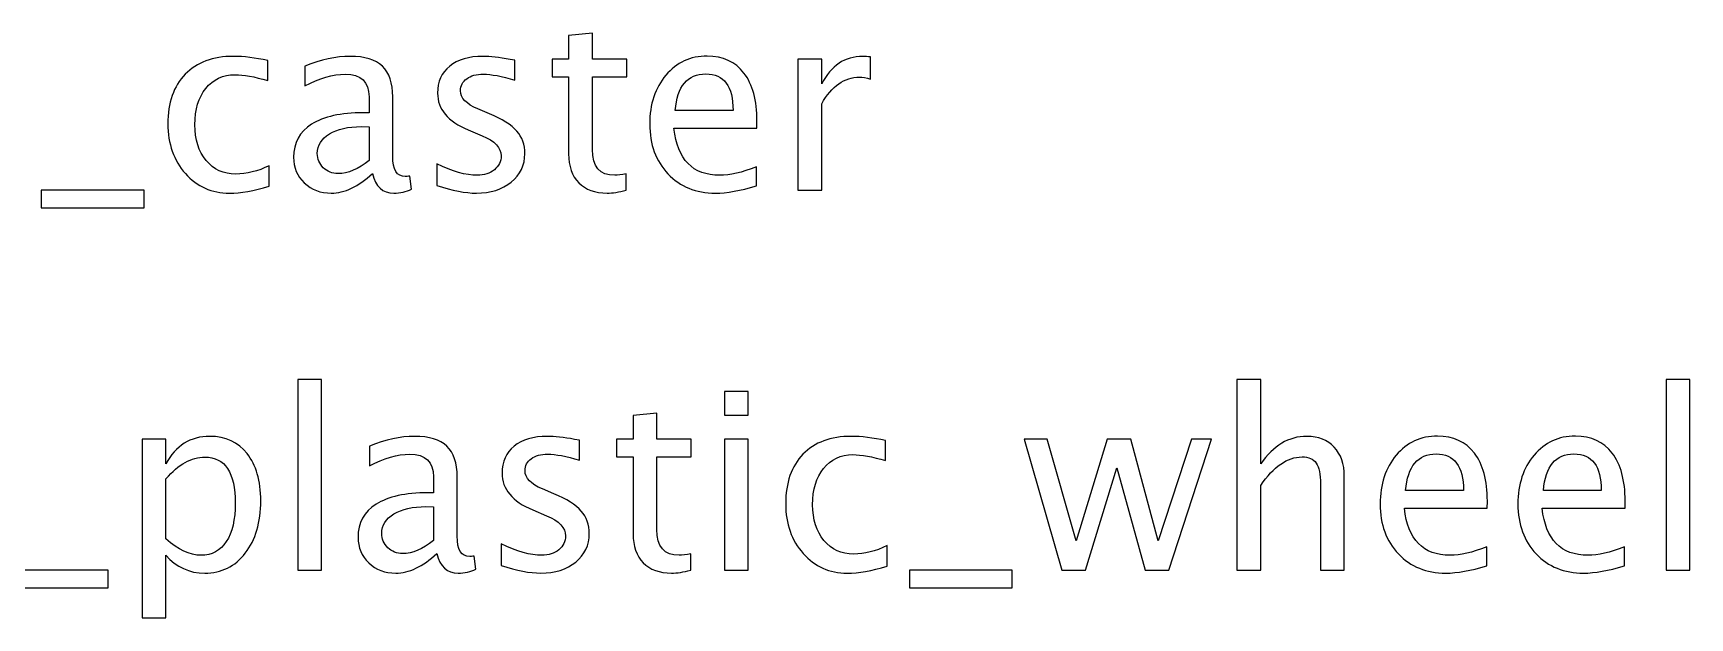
# Model space of a CAD drawing. Header units: centimetres. Extents: x -11.9 to 11.9, y -6.8 to 14.1.
# Drawn here: x 3.37 to 11.88, y 10.97 to 13.98 of the extents above; entities that cross this region are included whole.
import ezdxf

# ---------------------------------------------------------------- set-up
doc = ezdxf.new("R2010")
doc.units = ezdxf.units.CM
doc.header["$MEASUREMENT"] = 0
doc.layers.add('Layer 1', color=7, linetype='Continuous')

msp = doc.modelspace()

# ---------------------------------------------------------------- linework, layer by layer
at = {"layer": 'Layer 1'}
for points, knots in [([(6.41784, 13.17065), (6.38016, 13.16028), (6.34736, 13.1552), (6.31963, 13.1552), (6.31963, 13.1552), (6.2574, 13.1552), (6.20893, 13.17298), (6.17421, 13.20854), (6.17421, 13.20854), (6.13929, 13.2441), (6.12193, 13.29342), (6.12193, 13.35671), (6.12193, 13.35671), (6.12193, 13.35671), (6.12193, 13.7521), (6.12193, 13.7521), (6.12193, 13.7521), (6.12193, 13.7521), (6.03769, 13.7521), (6.03769, 13.7521), (6.03769, 13.7521), (6.03769, 13.7521), (6.03769, 13.84354), (6.03769, 13.84354), (6.03769, 13.84354), (6.03769, 13.84354), (6.12193, 13.84354), (6.12193, 13.84354), (6.12193, 13.84354), (6.12193, 13.84354), (6.12193, 13.96525), (6.12193, 13.96525), (6.12193, 13.96525), (6.12193, 13.96525), (6.24385, 13.97689), (6.24385, 13.97689), (6.24385, 13.97689), (6.24385, 13.97689), (6.24385, 13.84354), (6.24385, 13.84354), (6.24385, 13.84354), (6.24385, 13.84354), (6.42038, 13.84354), (6.42038, 13.84354), (6.42038, 13.84354), (6.42038, 13.84354), (6.42038, 13.7521), (6.42038, 13.7521), (6.42038, 13.7521), (6.42038, 13.7521), (6.24385, 13.7521), (6.24385, 13.7521), (6.24385, 13.7521), (6.24385, 13.7521), (6.24385, 13.37872), (6.24385, 13.37872), (6.24385, 13.37872), (6.24385, 13.29067), (6.28216, 13.24664), (6.35857, 13.24664), (6.35857, 13.24664), (6.37487, 13.24664), (6.39456, 13.24939), (6.41784, 13.25468), (6.41784, 13.25468), (6.41784, 13.25468), (6.41784, 13.17065), (6.41784, 13.17065)], [0, 0, 0, 0, 0.0555556, 0.0555556, 0.0555556, 0.0555556, 0.1111111, 0.1111111, 0.1111111, 0.1111111, 0.1666667, 0.1666667, 0.1666667, 0.1666667, 0.2222222, 0.2222222, 0.2222222, 0.2222222, 0.2777778, 0.2777778, 0.2777778, 0.2777778, 0.3333333, 0.3333333, 0.3333333, 0.3333333, 0.3888889, 0.3888889, 0.3888889, 0.3888889, 0.4444444, 0.4444444, 0.4444444, 0.4444444, 0.5, 0.5, 0.5, 0.5, 0.5555556, 0.5555556, 0.5555556, 0.5555556, 0.6111111, 0.6111111, 0.6111111, 0.6111111, 0.6666667, 0.6666667, 0.6666667, 0.6666667, 0.7222222, 0.7222222, 0.7222222, 0.7222222, 0.7777778, 0.7777778, 0.7777778, 0.7777778, 0.8333333, 0.8333333, 0.8333333, 0.8333333, 0.8888889, 0.8888889, 0.8888889, 0.8888889, 1, 1, 1, 1]), ([(4.58502, 13.19076), (4.50607, 13.16705), (4.43791, 13.1552), (4.38055, 13.1552), (4.38055, 13.1552), (4.28953, 13.1552), (4.21418, 13.18886), (4.15428, 13.25595), (4.15428, 13.25595), (4.09438, 13.32326), (4.06432, 13.40814), (4.06432, 13.51038), (4.06432, 13.51038), (4.06432, 13.6196), (4.09395, 13.7049), (4.15322, 13.76586), (4.15322, 13.76586), (4.21249, 13.82703), (4.29525, 13.85751), (4.40151, 13.85751), (4.40151, 13.85751), (4.45379, 13.85751), (4.51263, 13.85031), (4.5774, 13.83592), (4.5774, 13.83592), (4.5774, 13.83592), (4.5774, 13.73305), (4.5774, 13.73305), (4.5774, 13.73305), (4.50861, 13.75337), (4.45252, 13.76353), (4.40934, 13.76353), (4.40934, 13.76353), (4.34668, 13.76353), (4.29652, 13.74004), (4.25905, 13.69326), (4.25905, 13.69326), (4.22159, 13.64648), (4.20275, 13.58404), (4.20275, 13.50614), (4.20275, 13.50614), (4.20275, 13.43058), (4.22222, 13.36962), (4.26096, 13.32284), (4.26096, 13.32284), (4.29969, 13.27627), (4.35028, 13.25299), (4.41315, 13.25299), (4.41315, 13.25299), (4.46882, 13.25299), (4.52597, 13.26738), (4.58502, 13.29617), (4.58502, 13.29617), (4.58502, 13.29617), (4.58502, 13.19076), (4.58502, 13.19076)], [0, 0, 0, 0, 0.0666667, 0.0666667, 0.0666667, 0.0666667, 0.1333333, 0.1333333, 0.1333333, 0.1333333, 0.2, 0.2, 0.2, 0.2, 0.2666667, 0.2666667, 0.2666667, 0.2666667, 0.3333333, 0.3333333, 0.3333333, 0.3333333, 0.4, 0.4, 0.4, 0.4, 0.4666667, 0.4666667, 0.4666667, 0.4666667, 0.5333333, 0.5333333, 0.5333333, 0.5333333, 0.6, 0.6, 0.6, 0.6, 0.6666667, 0.6666667, 0.6666667, 0.6666667, 0.7333333, 0.7333333, 0.7333333, 0.7333333, 0.8, 0.8, 0.8, 0.8, 0.8666667, 0.8666667, 0.8666667, 0.8666667, 1, 1, 1, 1]), ([(5.11503, 13.25617), (5.0418, 13.18886), (4.97131, 13.1552), (4.90358, 13.1552), (4.90358, 13.1552), (4.84791, 13.1552), (4.80155, 13.17256), (4.76494, 13.20748), (4.76494, 13.20748), (4.72811, 13.24241), (4.70969, 13.28643), (4.70969, 13.33956), (4.70969, 13.33956), (4.70969, 13.41301), (4.74059, 13.46953), (4.8024, 13.5089), (4.8024, 13.5089), (4.86421, 13.54827), (4.9529, 13.56795), (5.06847, 13.56795), (5.06847, 13.56795), (5.06847, 13.56795), (5.09704, 13.56795), (5.09704, 13.56795), (5.09704, 13.56795), (5.09704, 13.56795), (5.09704, 13.64902), (5.09704, 13.64902), (5.09704, 13.64902), (5.09704, 13.72712), (5.0564, 13.76607), (4.97491, 13.76607), (4.97491, 13.76607), (4.91183, 13.76607), (4.84283, 13.74617), (4.76811, 13.70638), (4.76811, 13.70638), (4.76811, 13.70638), (4.76811, 13.80671), (4.76811, 13.80671), (4.76811, 13.80671), (4.85024, 13.84058), (4.92771, 13.85751), (5.00031, 13.85751), (5.00031, 13.85751), (5.07503, 13.85751), (5.13027, 13.84058), (5.16562, 13.8065), (5.16562, 13.8065), (5.20118, 13.77242), (5.21896, 13.71993), (5.21896, 13.64902), (5.21896, 13.64902), (5.21896, 13.64902), (5.21896, 13.34485), (5.21896, 13.34485), (5.21896, 13.34485), (5.21896, 13.27522), (5.24034, 13.24029), (5.28331, 13.24029), (5.28331, 13.24029), (5.2886, 13.24029), (5.29643, 13.24114), (5.3068, 13.24283), (5.3068, 13.24283), (5.3068, 13.24283), (5.31548, 13.1751), (5.31548, 13.1751), (5.31548, 13.1751), (5.28775, 13.16176), (5.25727, 13.1552), (5.22383, 13.1552), (5.22383, 13.1552), (5.16689, 13.1552), (5.1307, 13.18886), (5.11503, 13.25617)], [0, 0, 0, 0, 0.05, 0.05, 0.05, 0.05, 0.1, 0.1, 0.1, 0.1, 0.15, 0.15, 0.15, 0.15, 0.2, 0.2, 0.2, 0.2, 0.25, 0.25, 0.25, 0.25, 0.3, 0.3, 0.3, 0.3, 0.35, 0.35, 0.35, 0.35, 0.4, 0.4, 0.4, 0.4, 0.45, 0.45, 0.45, 0.45, 0.5, 0.5, 0.5, 0.5, 0.55, 0.55, 0.55, 0.55, 0.6, 0.6, 0.6, 0.6, 0.65, 0.65, 0.65, 0.65, 0.7, 0.7, 0.7, 0.7, 0.75, 0.75, 0.75, 0.75, 0.8, 0.8, 0.8, 0.8, 0.85, 0.85, 0.85, 0.85, 0.9, 0.9, 0.9, 0.9, 1, 1, 1, 1]), ([(5.44523, 13.19457), (5.44523, 13.19457), (5.44523, 13.30633), (5.44523, 13.30633), (5.44523, 13.30633), (5.52503, 13.26654), (5.59424, 13.24664), (5.6533, 13.24664), (5.6533, 13.24664), (5.68844, 13.24664), (5.71765, 13.25617), (5.74072, 13.27522), (5.74072, 13.27522), (5.76379, 13.29405), (5.77543, 13.31776), (5.77543, 13.34634), (5.77543, 13.34634), (5.77543, 13.38803), (5.74305, 13.42254), (5.67828, 13.44984), (5.67828, 13.44984), (5.67828, 13.44984), (5.60694, 13.48011), (5.60694, 13.48011), (5.60694, 13.48011), (5.50175, 13.52371), (5.44904, 13.58679), (5.44904, 13.6687), (5.44904, 13.6687), (5.44904, 13.72734), (5.46978, 13.77348), (5.51127, 13.80713), (5.51127, 13.80713), (5.55276, 13.84079), (5.6097, 13.85751), (5.68187, 13.85751), (5.68187, 13.85751), (5.71934, 13.85751), (5.76591, 13.85243), (5.82115, 13.84206), (5.82115, 13.84206), (5.82115, 13.84206), (5.84655, 13.83719), (5.84655, 13.83719), (5.84655, 13.83719), (5.84655, 13.83719), (5.84655, 13.73559), (5.84655, 13.73559), (5.84655, 13.73559), (5.77861, 13.75591), (5.72442, 13.76607), (5.68399, 13.76607), (5.68399, 13.76607), (5.64843, 13.76607), (5.62028, 13.75824), (5.5989, 13.74279), (5.5989, 13.74279), (5.57773, 13.72734), (5.56715, 13.70659), (5.56715, 13.68056), (5.56715, 13.68056), (5.56715, 13.64394), (5.59678, 13.61282), (5.65626, 13.58764), (5.65626, 13.58764), (5.65626, 13.58764), (5.71489, 13.56287), (5.71489, 13.56287), (5.71489, 13.56287), (5.78136, 13.53493), (5.82835, 13.5053), (5.85586, 13.47418), (5.85586, 13.47418), (5.88359, 13.44307), (5.89735, 13.40412), (5.89735, 13.35755), (5.89735, 13.35755), (5.89735, 13.2985), (5.87407, 13.25003), (5.82729, 13.21214), (5.82729, 13.21214), (5.78072, 13.17425), (5.72103, 13.1552), (5.64843, 13.1552), (5.64843, 13.1552), (5.59255, 13.1552), (5.52503, 13.16832), (5.44523, 13.19457)], [0, 0, 0, 0, 0.0434783, 0.0434783, 0.0434783, 0.0434783, 0.0869565, 0.0869565, 0.0869565, 0.0869565, 0.1304348, 0.1304348, 0.1304348, 0.1304348, 0.173913, 0.173913, 0.173913, 0.173913, 0.2173913, 0.2173913, 0.2173913, 0.2173913, 0.2608696, 0.2608696, 0.2608696, 0.2608696, 0.3043478, 0.3043478, 0.3043478, 0.3043478, 0.3478261, 0.3478261, 0.3478261, 0.3478261, 0.3913043, 0.3913043, 0.3913043, 0.3913043, 0.4347826, 0.4347826, 0.4347826, 0.4347826, 0.4782609, 0.4782609, 0.4782609, 0.4782609, 0.5217391, 0.5217391, 0.5217391, 0.5217391, 0.5652174, 0.5652174, 0.5652174, 0.5652174, 0.6086957, 0.6086957, 0.6086957, 0.6086957, 0.6521739, 0.6521739, 0.6521739, 0.6521739, 0.6956522, 0.6956522, 0.6956522, 0.6956522, 0.7391304, 0.7391304, 0.7391304, 0.7391304, 0.7826087, 0.7826087, 0.7826087, 0.7826087, 0.826087, 0.826087, 0.826087, 0.826087, 0.8695652, 0.8695652, 0.8695652, 0.8695652, 0.9130435, 0.9130435, 0.9130435, 0.9130435, 1, 1, 1, 1]), ([(7.08586, 13.19203), (7.00395, 13.16748), (6.93388, 13.1552), (6.87546, 13.1552), (6.87546, 13.1552), (6.77577, 13.1552), (6.6947, 13.18822), (6.63226, 13.25405), (6.63226, 13.25405), (6.56982, 13.31988), (6.53849, 13.40518), (6.53849, 13.51017), (6.53849, 13.51017), (6.53849, 13.61198), (6.56601, 13.69559), (6.62125, 13.76099), (6.62125, 13.76099), (6.6765, 13.82618), (6.74719, 13.85878), (6.83334, 13.85878), (6.83334, 13.85878), (6.91483, 13.85878), (6.97791, 13.82978), (7.02236, 13.77179), (7.02236, 13.77179), (7.06681, 13.71379), (7.08904, 13.63166), (7.08904, 13.52519), (7.08904, 13.52519), (7.08904, 13.52519), (7.0884, 13.48794), (7.0884, 13.48794), (7.0884, 13.48794), (7.0884, 13.48794), (6.66295, 13.48794), (6.66295, 13.48794), (6.66295, 13.48794), (6.68073, 13.32707), (6.75926, 13.24664), (6.89832, 13.24664), (6.89832, 13.24664), (6.94934, 13.24664), (7.01178, 13.26103), (7.08586, 13.28982), (7.08586, 13.28982), (7.08586, 13.28982), (7.08586, 13.19203), (7.08586, 13.19203)], [0, 0, 0, 0, 0.0769231, 0.0769231, 0.0769231, 0.0769231, 0.1538462, 0.1538462, 0.1538462, 0.1538462, 0.2307692, 0.2307692, 0.2307692, 0.2307692, 0.3076923, 0.3076923, 0.3076923, 0.3076923, 0.3846154, 0.3846154, 0.3846154, 0.3846154, 0.4615385, 0.4615385, 0.4615385, 0.4615385, 0.5384615, 0.5384615, 0.5384615, 0.5384615, 0.6153846, 0.6153846, 0.6153846, 0.6153846, 0.6923077, 0.6923077, 0.6923077, 0.6923077, 0.7692308, 0.7692308, 0.7692308, 0.7692308, 0.8461538, 0.8461538, 0.8461538, 0.8461538, 1, 1, 1, 1]), ([(7.29943, 13.17044), (7.29943, 13.17044), (7.29943, 13.84354), (7.29943, 13.84354), (7.29943, 13.84354), (7.29943, 13.84354), (7.42135, 13.84354), (7.42135, 13.84354), (7.42135, 13.84354), (7.42135, 13.84354), (7.42135, 13.71633), (7.42135, 13.71633), (7.42135, 13.71633), (7.46982, 13.81052), (7.5401, 13.85751), (7.63238, 13.85751), (7.63238, 13.85751), (7.64487, 13.85751), (7.65799, 13.85645), (7.67154, 13.85434), (7.67154, 13.85434), (7.67154, 13.85434), (7.67154, 13.74025), (7.67154, 13.74025), (7.67154, 13.74025), (7.65037, 13.74723), (7.63175, 13.75083), (7.61566, 13.75083), (7.61566, 13.75083), (7.53819, 13.75083), (7.47342, 13.70511), (7.42135, 13.61346), (7.42135, 13.61346), (7.42135, 13.61346), (7.42135, 13.17044), (7.42135, 13.17044), (7.42135, 13.17044), (7.42135, 13.17044), (7.29943, 13.17044), (7.29943, 13.17044)], [0, 0, 0, 0, 0.0909091, 0.0909091, 0.0909091, 0.0909091, 0.1818182, 0.1818182, 0.1818182, 0.1818182, 0.2727273, 0.2727273, 0.2727273, 0.2727273, 0.3636364, 0.3636364, 0.3636364, 0.3636364, 0.4545455, 0.4545455, 0.4545455, 0.4545455, 0.5454545, 0.5454545, 0.5454545, 0.5454545, 0.6363636, 0.6363636, 0.6363636, 0.6363636, 0.7272727, 0.7272727, 0.7272727, 0.7272727, 0.8181818, 0.8181818, 0.8181818, 0.8181818, 1, 1, 1, 1]), ([(6.6693, 13.57938), (6.6693, 13.57938), (6.96648, 13.57938), (6.96648, 13.57938), (6.96648, 13.57938), (6.96648, 13.70469), (6.9197, 13.76734), (6.82636, 13.76734), (6.82636, 13.76734), (6.73238, 13.76734), (6.6801, 13.70469), (6.6693, 13.57938)], [0, 0, 0, 0, 0.25, 0.25, 0.25, 0.25, 0.5, 0.5, 0.5, 0.5, 1, 1, 1, 1]), ([(5.09704, 13.32263), (5.09704, 13.32263), (5.09704, 13.49556), (5.09704, 13.49556), (5.09704, 13.49556), (5.09704, 13.49556), (5.05788, 13.49683), (5.05788, 13.49683), (5.05788, 13.49683), (4.99015, 13.49683), (4.93554, 13.48434), (4.89384, 13.45937), (4.89384, 13.45937), (4.85235, 13.43418), (4.83161, 13.40095), (4.83161, 13.35946), (4.83161, 13.35946), (4.83161, 13.33046), (4.84198, 13.30591), (4.86251, 13.2858), (4.86251, 13.2858), (4.88326, 13.26569), (4.90845, 13.25553), (4.93829, 13.25553), (4.93829, 13.25553), (4.98909, 13.25553), (5.04201, 13.27797), (5.09704, 13.32263)], [0, 0, 0, 0, 0.125, 0.125, 0.125, 0.125, 0.25, 0.25, 0.25, 0.25, 0.375, 0.375, 0.375, 0.375, 0.5, 0.5, 0.5, 0.5, 0.625, 0.625, 0.625, 0.625, 0.75, 0.75, 0.75, 0.75, 1, 1, 1, 1]), ([(3.41408, 13.079), (3.41408, 13.079), (3.41408, 13.17044), (3.41408, 13.17044), (3.41408, 13.17044), (3.41408, 13.17044), (3.9424, 13.17044), (3.9424, 13.17044), (3.9424, 13.17044), (3.9424, 13.17044), (3.9424, 13.079), (3.9424, 13.079), (3.9424, 13.079), (3.9424, 13.079), (3.41408, 13.079), (3.41408, 13.079)], [0, 0, 0, 0, 0.2, 0.2, 0.2, 0.2, 0.4, 0.4, 0.4, 0.4, 0.6, 0.6, 0.6, 0.6, 1, 1, 1, 1]), ([(4.73201, 11.21887), (4.73201, 11.21887), (4.73201, 12.19804), (4.73201, 12.19804), (4.73201, 12.19804), (4.73201, 12.19804), (4.85393, 12.19804), (4.85393, 12.19804), (4.85393, 12.19804), (4.85393, 12.19804), (4.85393, 11.21887), (4.85393, 11.21887), (4.85393, 11.21887), (4.85393, 11.21887), (4.73201, 11.21887), (4.73201, 11.21887)], [0, 0, 0, 0, 0.2, 0.2, 0.2, 0.2, 0.4, 0.4, 0.4, 0.4, 0.6, 0.6, 0.6, 0.6, 1, 1, 1, 1]), ([(9.55378, 11.21887), (9.55378, 11.21887), (9.55378, 12.19804), (9.55378, 12.19804), (9.55378, 12.19804), (9.55378, 12.19804), (9.6757, 12.19804), (9.6757, 12.19804), (9.6757, 12.19804), (9.6757, 12.19804), (9.6757, 11.76476), (9.6757, 11.76476), (9.6757, 11.76476), (9.74026, 11.85895), (9.81942, 11.90594), (9.91298, 11.90594), (9.91298, 11.90594), (9.97182, 11.90594), (10.0186, 11.88753), (10.0531, 11.85048), (10.0531, 11.85048), (10.0876, 11.81365), (10.10496, 11.76391), (10.10496, 11.70168), (10.10496, 11.70168), (10.10496, 11.70168), (10.10496, 11.21887), (10.10496, 11.21887), (10.10496, 11.21887), (10.10496, 11.21887), (9.98304, 11.21887), (9.98304, 11.21887), (9.98304, 11.21887), (9.98304, 11.21887), (9.98304, 11.66189), (9.98304, 11.66189), (9.98304, 11.66189), (9.98304, 11.71184), (9.97563, 11.7474), (9.96103, 11.76857), (9.96103, 11.76857), (9.94621, 11.78995), (9.92187, 11.80053), (9.88779, 11.80053), (9.88779, 11.80053), (9.81286, 11.80053), (9.74216, 11.75164), (9.6757, 11.65385), (9.6757, 11.65385), (9.6757, 11.65385), (9.6757, 11.21887), (9.6757, 11.21887), (9.6757, 11.21887), (9.6757, 11.21887), (9.55378, 11.21887), (9.55378, 11.21887)], [0, 0, 0, 0, 0.0666667, 0.0666667, 0.0666667, 0.0666667, 0.1333333, 0.1333333, 0.1333333, 0.1333333, 0.2, 0.2, 0.2, 0.2, 0.2666667, 0.2666667, 0.2666667, 0.2666667, 0.3333333, 0.3333333, 0.3333333, 0.3333333, 0.4, 0.4, 0.4, 0.4, 0.4666667, 0.4666667, 0.4666667, 0.4666667, 0.5333333, 0.5333333, 0.5333333, 0.5333333, 0.6, 0.6, 0.6, 0.6, 0.6666667, 0.6666667, 0.6666667, 0.6666667, 0.7333333, 0.7333333, 0.7333333, 0.7333333, 0.8, 0.8, 0.8, 0.8, 0.8666667, 0.8666667, 0.8666667, 0.8666667, 1, 1, 1, 1]), ([(11.75723, 11.21887), (11.75723, 11.21887), (11.75723, 12.19804), (11.75723, 12.19804), (11.75723, 12.19804), (11.75723, 12.19804), (11.87915, 12.19804), (11.87915, 12.19804), (11.87915, 12.19804), (11.87915, 12.19804), (11.87915, 11.21887), (11.87915, 11.21887), (11.87915, 11.21887), (11.87915, 11.21887), (11.75723, 11.21887), (11.75723, 11.21887)], [0, 0, 0, 0, 0.2, 0.2, 0.2, 0.2, 0.4, 0.4, 0.4, 0.4, 0.6, 0.6, 0.6, 0.6, 1, 1, 1, 1]), ([(6.92276, 12.01516), (6.92276, 12.01516), (6.92276, 12.13708), (6.92276, 12.13708), (6.92276, 12.13708), (6.92276, 12.13708), (7.04468, 12.13708), (7.04468, 12.13708), (7.04468, 12.13708), (7.04468, 12.13708), (7.04468, 12.01516), (7.04468, 12.01516), (7.04468, 12.01516), (7.04468, 12.01516), (6.92276, 12.01516), (6.92276, 12.01516)], [0, 0, 0, 0, 0.2, 0.2, 0.2, 0.2, 0.4, 0.4, 0.4, 0.4, 0.6, 0.6, 0.6, 0.6, 1, 1, 1, 1]), ([(6.74877, 11.21908), (6.71109, 11.20871), (6.67829, 11.20363), (6.65056, 11.20363), (6.65056, 11.20363), (6.58833, 11.20363), (6.53986, 11.22141), (6.50514, 11.25697), (6.50514, 11.25697), (6.47022, 11.29253), (6.45286, 11.34185), (6.45286, 11.40514), (6.45286, 11.40514), (6.45286, 11.40514), (6.45286, 11.80053), (6.45286, 11.80053), (6.45286, 11.80053), (6.45286, 11.80053), (6.36862, 11.80053), (6.36862, 11.80053), (6.36862, 11.80053), (6.36862, 11.80053), (6.36862, 11.89197), (6.36862, 11.89197), (6.36862, 11.89197), (6.36862, 11.89197), (6.45286, 11.89197), (6.45286, 11.89197), (6.45286, 11.89197), (6.45286, 11.89197), (6.45286, 12.01368), (6.45286, 12.01368), (6.45286, 12.01368), (6.45286, 12.01368), (6.57478, 12.02532), (6.57478, 12.02532), (6.57478, 12.02532), (6.57478, 12.02532), (6.57478, 11.89197), (6.57478, 11.89197), (6.57478, 11.89197), (6.57478, 11.89197), (6.75131, 11.89197), (6.75131, 11.89197), (6.75131, 11.89197), (6.75131, 11.89197), (6.75131, 11.80053), (6.75131, 11.80053), (6.75131, 11.80053), (6.75131, 11.80053), (6.57478, 11.80053), (6.57478, 11.80053), (6.57478, 11.80053), (6.57478, 11.80053), (6.57478, 11.42715), (6.57478, 11.42715), (6.57478, 11.42715), (6.57478, 11.3391), (6.61309, 11.29507), (6.6895, 11.29507), (6.6895, 11.29507), (6.7058, 11.29507), (6.72549, 11.29782), (6.74877, 11.30311), (6.74877, 11.30311), (6.74877, 11.30311), (6.74877, 11.21908), (6.74877, 11.21908)], [0, 0, 0, 0, 0.0555556, 0.0555556, 0.0555556, 0.0555556, 0.1111111, 0.1111111, 0.1111111, 0.1111111, 0.1666667, 0.1666667, 0.1666667, 0.1666667, 0.2222222, 0.2222222, 0.2222222, 0.2222222, 0.2777778, 0.2777778, 0.2777778, 0.2777778, 0.3333333, 0.3333333, 0.3333333, 0.3333333, 0.3888889, 0.3888889, 0.3888889, 0.3888889, 0.4444444, 0.4444444, 0.4444444, 0.4444444, 0.5, 0.5, 0.5, 0.5, 0.5555556, 0.5555556, 0.5555556, 0.5555556, 0.6111111, 0.6111111, 0.6111111, 0.6111111, 0.6666667, 0.6666667, 0.6666667, 0.6666667, 0.7222222, 0.7222222, 0.7222222, 0.7222222, 0.7777778, 0.7777778, 0.7777778, 0.7777778, 0.8333333, 0.8333333, 0.8333333, 0.8333333, 0.8888889, 0.8888889, 0.8888889, 0.8888889, 1, 1, 1, 1]), ([(3.93276, 10.97376), (3.93276, 10.97376), (3.93276, 11.89197), (3.93276, 11.89197), (3.93276, 11.89197), (3.93276, 11.89197), (4.05468, 11.89197), (4.05468, 11.89197), (4.05468, 11.89197), (4.05468, 11.89197), (4.05468, 11.76476), (4.05468, 11.76476), (4.05468, 11.76476), (4.10463, 11.85895), (4.17978, 11.90594), (4.27989, 11.90594), (4.27989, 11.90594), (4.36096, 11.90594), (4.42467, 11.87652), (4.47124, 11.81746), (4.47124, 11.81746), (4.51781, 11.75841), (4.54109, 11.67776), (4.54109, 11.57553), (4.54109, 11.57553), (4.54109, 11.46419), (4.51463, 11.37423), (4.46193, 11.30608), (4.46193, 11.30608), (4.40922, 11.23771), (4.3398, 11.20363), (4.25386, 11.20363), (4.25386, 11.20363), (4.17406, 11.20363), (4.1076, 11.23411), (4.05468, 11.29528), (4.05468, 11.29528), (4.05468, 11.29528), (4.05468, 10.97376), (4.05468, 10.97376), (4.05468, 10.97376), (4.05468, 10.97376), (3.93276, 10.97376), (3.93276, 10.97376)], [0, 0, 0, 0, 0.0833333, 0.0833333, 0.0833333, 0.0833333, 0.1666667, 0.1666667, 0.1666667, 0.1666667, 0.25, 0.25, 0.25, 0.25, 0.3333333, 0.3333333, 0.3333333, 0.3333333, 0.4166667, 0.4166667, 0.4166667, 0.4166667, 0.5, 0.5, 0.5, 0.5, 0.5833333, 0.5833333, 0.5833333, 0.5833333, 0.6666667, 0.6666667, 0.6666667, 0.6666667, 0.75, 0.75, 0.75, 0.75, 0.8333333, 0.8333333, 0.8333333, 0.8333333, 1, 1, 1, 1]), ([(5.44596, 11.3046), (5.37273, 11.23729), (5.30224, 11.20363), (5.23451, 11.20363), (5.23451, 11.20363), (5.17884, 11.20363), (5.13248, 11.22099), (5.09587, 11.25591), (5.09587, 11.25591), (5.05904, 11.29084), (5.04062, 11.33486), (5.04062, 11.38799), (5.04062, 11.38799), (5.04062, 11.46144), (5.07152, 11.51796), (5.13333, 11.55733), (5.13333, 11.55733), (5.19514, 11.5967), (5.28383, 11.61638), (5.3994, 11.61638), (5.3994, 11.61638), (5.3994, 11.61638), (5.42797, 11.61638), (5.42797, 11.61638), (5.42797, 11.61638), (5.42797, 11.61638), (5.42797, 11.69745), (5.42797, 11.69745), (5.42797, 11.69745), (5.42797, 11.77555), (5.38733, 11.8145), (5.30584, 11.8145), (5.30584, 11.8145), (5.24276, 11.8145), (5.17376, 11.7946), (5.09904, 11.75481), (5.09904, 11.75481), (5.09904, 11.75481), (5.09904, 11.85514), (5.09904, 11.85514), (5.09904, 11.85514), (5.18117, 11.88901), (5.25864, 11.90594), (5.33124, 11.90594), (5.33124, 11.90594), (5.40596, 11.90594), (5.4612, 11.88901), (5.49655, 11.85493), (5.49655, 11.85493), (5.53211, 11.82085), (5.54989, 11.76836), (5.54989, 11.69745), (5.54989, 11.69745), (5.54989, 11.69745), (5.54989, 11.39328), (5.54989, 11.39328), (5.54989, 11.39328), (5.54989, 11.32365), (5.57127, 11.28872), (5.61424, 11.28872), (5.61424, 11.28872), (5.61953, 11.28872), (5.62736, 11.28957), (5.63773, 11.29126), (5.63773, 11.29126), (5.63773, 11.29126), (5.64641, 11.22353), (5.64641, 11.22353), (5.64641, 11.22353), (5.61868, 11.21019), (5.5882, 11.20363), (5.55476, 11.20363), (5.55476, 11.20363), (5.49782, 11.20363), (5.46163, 11.23729), (5.44596, 11.3046)], [0, 0, 0, 0, 0.05, 0.05, 0.05, 0.05, 0.1, 0.1, 0.1, 0.1, 0.15, 0.15, 0.15, 0.15, 0.2, 0.2, 0.2, 0.2, 0.25, 0.25, 0.25, 0.25, 0.3, 0.3, 0.3, 0.3, 0.35, 0.35, 0.35, 0.35, 0.4, 0.4, 0.4, 0.4, 0.45, 0.45, 0.45, 0.45, 0.5, 0.5, 0.5, 0.5, 0.55, 0.55, 0.55, 0.55, 0.6, 0.6, 0.6, 0.6, 0.65, 0.65, 0.65, 0.65, 0.7, 0.7, 0.7, 0.7, 0.75, 0.75, 0.75, 0.75, 0.8, 0.8, 0.8, 0.8, 0.85, 0.85, 0.85, 0.85, 0.9, 0.9, 0.9, 0.9, 1, 1, 1, 1]), ([(5.77616, 11.243), (5.77616, 11.243), (5.77616, 11.35476), (5.77616, 11.35476), (5.77616, 11.35476), (5.85596, 11.31497), (5.92517, 11.29507), (5.98423, 11.29507), (5.98423, 11.29507), (6.01937, 11.29507), (6.04858, 11.3046), (6.07165, 11.32365), (6.07165, 11.32365), (6.09472, 11.34248), (6.10636, 11.36619), (6.10636, 11.39477), (6.10636, 11.39477), (6.10636, 11.43646), (6.07398, 11.47097), (6.00921, 11.49827), (6.00921, 11.49827), (6.00921, 11.49827), (5.93787, 11.52854), (5.93787, 11.52854), (5.93787, 11.52854), (5.83268, 11.57214), (5.77997, 11.63522), (5.77997, 11.71713), (5.77997, 11.71713), (5.77997, 11.77577), (5.80071, 11.82191), (5.8422, 11.85556), (5.8422, 11.85556), (5.88369, 11.88922), (5.94063, 11.90594), (6.0128, 11.90594), (6.0128, 11.90594), (6.05027, 11.90594), (6.09684, 11.90086), (6.15208, 11.89049), (6.15208, 11.89049), (6.15208, 11.89049), (6.17748, 11.88562), (6.17748, 11.88562), (6.17748, 11.88562), (6.17748, 11.88562), (6.17748, 11.78402), (6.17748, 11.78402), (6.17748, 11.78402), (6.10954, 11.80434), (6.05535, 11.8145), (6.01492, 11.8145), (6.01492, 11.8145), (5.97936, 11.8145), (5.95121, 11.80667), (5.92983, 11.79122), (5.92983, 11.79122), (5.90866, 11.77577), (5.89808, 11.75502), (5.89808, 11.72899), (5.89808, 11.72899), (5.89808, 11.69237), (5.92771, 11.66125), (5.98719, 11.63607), (5.98719, 11.63607), (5.98719, 11.63607), (6.04582, 11.6113), (6.04582, 11.6113), (6.04582, 11.6113), (6.11229, 11.58336), (6.15928, 11.55373), (6.18679, 11.52261), (6.18679, 11.52261), (6.21452, 11.4915), (6.22828, 11.45255), (6.22828, 11.40598), (6.22828, 11.40598), (6.22828, 11.34693), (6.205, 11.29846), (6.15822, 11.26057), (6.15822, 11.26057), (6.11165, 11.22268), (6.05196, 11.20363), (5.97936, 11.20363), (5.97936, 11.20363), (5.92348, 11.20363), (5.85596, 11.21675), (5.77616, 11.243)], [0, 0, 0, 0, 0.0434783, 0.0434783, 0.0434783, 0.0434783, 0.0869565, 0.0869565, 0.0869565, 0.0869565, 0.1304348, 0.1304348, 0.1304348, 0.1304348, 0.173913, 0.173913, 0.173913, 0.173913, 0.2173913, 0.2173913, 0.2173913, 0.2173913, 0.2608696, 0.2608696, 0.2608696, 0.2608696, 0.3043478, 0.3043478, 0.3043478, 0.3043478, 0.3478261, 0.3478261, 0.3478261, 0.3478261, 0.3913043, 0.3913043, 0.3913043, 0.3913043, 0.4347826, 0.4347826, 0.4347826, 0.4347826, 0.4782609, 0.4782609, 0.4782609, 0.4782609, 0.5217391, 0.5217391, 0.5217391, 0.5217391, 0.5652174, 0.5652174, 0.5652174, 0.5652174, 0.6086957, 0.6086957, 0.6086957, 0.6086957, 0.6521739, 0.6521739, 0.6521739, 0.6521739, 0.6956522, 0.6956522, 0.6956522, 0.6956522, 0.7391304, 0.7391304, 0.7391304, 0.7391304, 0.7826087, 0.7826087, 0.7826087, 0.7826087, 0.826087, 0.826087, 0.826087, 0.826087, 0.8695652, 0.8695652, 0.8695652, 0.8695652, 0.9130435, 0.9130435, 0.9130435, 0.9130435, 1, 1, 1, 1]), ([(6.92276, 11.21887), (6.92276, 11.21887), (6.92276, 11.89197), (6.92276, 11.89197), (6.92276, 11.89197), (6.92276, 11.89197), (7.04468, 11.89197), (7.04468, 11.89197), (7.04468, 11.89197), (7.04468, 11.89197), (7.04468, 11.21887), (7.04468, 11.21887), (7.04468, 11.21887), (7.04468, 11.21887), (6.92276, 11.21887), (6.92276, 11.21887)], [0, 0, 0, 0, 0.2, 0.2, 0.2, 0.2, 0.4, 0.4, 0.4, 0.4, 0.6, 0.6, 0.6, 0.6, 1, 1, 1, 1]), ([(7.75715, 11.23919), (7.6782, 11.21548), (7.61004, 11.20363), (7.55268, 11.20363), (7.55268, 11.20363), (7.46166, 11.20363), (7.38631, 11.23729), (7.32641, 11.30438), (7.32641, 11.30438), (7.26651, 11.37169), (7.23645, 11.45657), (7.23645, 11.55881), (7.23645, 11.55881), (7.23645, 11.66803), (7.26608, 11.75333), (7.32535, 11.81429), (7.32535, 11.81429), (7.38462, 11.87546), (7.46738, 11.90594), (7.57364, 11.90594), (7.57364, 11.90594), (7.62592, 11.90594), (7.68476, 11.89874), (7.74953, 11.88435), (7.74953, 11.88435), (7.74953, 11.88435), (7.74953, 11.78148), (7.74953, 11.78148), (7.74953, 11.78148), (7.68074, 11.8018), (7.62465, 11.81196), (7.58147, 11.81196), (7.58147, 11.81196), (7.51881, 11.81196), (7.46865, 11.78847), (7.43118, 11.74169), (7.43118, 11.74169), (7.39372, 11.69491), (7.37488, 11.63247), (7.37488, 11.55457), (7.37488, 11.55457), (7.37488, 11.47901), (7.39435, 11.41805), (7.43309, 11.37127), (7.43309, 11.37127), (7.47182, 11.3247), (7.52241, 11.30142), (7.58528, 11.30142), (7.58528, 11.30142), (7.64095, 11.30142), (7.6981, 11.31581), (7.75715, 11.3446), (7.75715, 11.3446), (7.75715, 11.3446), (7.75715, 11.23919), (7.75715, 11.23919)], [0, 0, 0, 0, 0.0666667, 0.0666667, 0.0666667, 0.0666667, 0.1333333, 0.1333333, 0.1333333, 0.1333333, 0.2, 0.2, 0.2, 0.2, 0.2666667, 0.2666667, 0.2666667, 0.2666667, 0.3333333, 0.3333333, 0.3333333, 0.3333333, 0.4, 0.4, 0.4, 0.4, 0.4666667, 0.4666667, 0.4666667, 0.4666667, 0.5333333, 0.5333333, 0.5333333, 0.5333333, 0.6, 0.6, 0.6, 0.6, 0.6666667, 0.6666667, 0.6666667, 0.6666667, 0.7333333, 0.7333333, 0.7333333, 0.7333333, 0.8, 0.8, 0.8, 0.8, 0.8666667, 0.8666667, 0.8666667, 0.8666667, 1, 1, 1, 1]), ([(8.65398, 11.21887), (8.65398, 11.21887), (8.46094, 11.89197), (8.46094, 11.89197), (8.46094, 11.89197), (8.46094, 11.89197), (8.5799, 11.89197), (8.5799, 11.89197), (8.5799, 11.89197), (8.5799, 11.89197), (8.72785, 11.36937), (8.72785, 11.36937), (8.72785, 11.36937), (8.72785, 11.36937), (8.88745, 11.89197), (8.88745, 11.89197), (8.88745, 11.89197), (8.88745, 11.89197), (9.00937, 11.89197), (9.00937, 11.89197), (9.00937, 11.89197), (9.00937, 11.89197), (9.1497, 11.37021), (9.1497, 11.37021), (9.1497, 11.37021), (9.1497, 11.37021), (9.31946, 11.89197), (9.31946, 11.89197), (9.31946, 11.89197), (9.31946, 11.89197), (9.4236, 11.89197), (9.4236, 11.89197), (9.4236, 11.89197), (9.4236, 11.89197), (9.20389, 11.21887), (9.20389, 11.21887), (9.20389, 11.21887), (9.20389, 11.21887), (9.08197, 11.21887), (9.08197, 11.21887), (9.08197, 11.21887), (9.08197, 11.21887), (8.93761, 11.7438), (8.93761, 11.7438), (8.93761, 11.7438), (8.93761, 11.7438), (8.7759, 11.21887), (8.7759, 11.21887), (8.7759, 11.21887), (8.7759, 11.21887), (8.65398, 11.21887), (8.65398, 11.21887)], [0, 0, 0, 0, 0.0714286, 0.0714286, 0.0714286, 0.0714286, 0.1428571, 0.1428571, 0.1428571, 0.1428571, 0.2142857, 0.2142857, 0.2142857, 0.2142857, 0.2857143, 0.2857143, 0.2857143, 0.2857143, 0.3571429, 0.3571429, 0.3571429, 0.3571429, 0.4285714, 0.4285714, 0.4285714, 0.4285714, 0.5, 0.5, 0.5, 0.5, 0.5714286, 0.5714286, 0.5714286, 0.5714286, 0.6428571, 0.6428571, 0.6428571, 0.6428571, 0.7142857, 0.7142857, 0.7142857, 0.7142857, 0.7857143, 0.7857143, 0.7857143, 0.7857143, 0.8571429, 0.8571429, 0.8571429, 0.8571429, 1, 1, 1, 1]), ([(10.83606, 11.24046), (10.75415, 11.21591), (10.68408, 11.20363), (10.62566, 11.20363), (10.62566, 11.20363), (10.52597, 11.20363), (10.4449, 11.23665), (10.38246, 11.30248), (10.38246, 11.30248), (10.32002, 11.36831), (10.28869, 11.45361), (10.28869, 11.5586), (10.28869, 11.5586), (10.28869, 11.66041), (10.31621, 11.74402), (10.37145, 11.80942), (10.37145, 11.80942), (10.4267, 11.87461), (10.49739, 11.90721), (10.58354, 11.90721), (10.58354, 11.90721), (10.66503, 11.90721), (10.72811, 11.87821), (10.77256, 11.82022), (10.77256, 11.82022), (10.81701, 11.76222), (10.83924, 11.68009), (10.83924, 11.57362), (10.83924, 11.57362), (10.83924, 11.57362), (10.8386, 11.53637), (10.8386, 11.53637), (10.8386, 11.53637), (10.8386, 11.53637), (10.41315, 11.53637), (10.41315, 11.53637), (10.41315, 11.53637), (10.43093, 11.3755), (10.50946, 11.29507), (10.64852, 11.29507), (10.64852, 11.29507), (10.69954, 11.29507), (10.76198, 11.30946), (10.83606, 11.33825), (10.83606, 11.33825), (10.83606, 11.33825), (10.83606, 11.24046), (10.83606, 11.24046)], [0, 0, 0, 0, 0.0769231, 0.0769231, 0.0769231, 0.0769231, 0.1538462, 0.1538462, 0.1538462, 0.1538462, 0.2307692, 0.2307692, 0.2307692, 0.2307692, 0.3076923, 0.3076923, 0.3076923, 0.3076923, 0.3846154, 0.3846154, 0.3846154, 0.3846154, 0.4615385, 0.4615385, 0.4615385, 0.4615385, 0.5384615, 0.5384615, 0.5384615, 0.5384615, 0.6153846, 0.6153846, 0.6153846, 0.6153846, 0.6923077, 0.6923077, 0.6923077, 0.6923077, 0.7692308, 0.7692308, 0.7692308, 0.7692308, 0.8461538, 0.8461538, 0.8461538, 0.8461538, 1, 1, 1, 1]), ([(11.54366, 11.24046), (11.46175, 11.21591), (11.39168, 11.20363), (11.33326, 11.20363), (11.33326, 11.20363), (11.23357, 11.20363), (11.1525, 11.23665), (11.09006, 11.30248), (11.09006, 11.30248), (11.02762, 11.36831), (10.99629, 11.45361), (10.99629, 11.5586), (10.99629, 11.5586), (10.99629, 11.66041), (11.02381, 11.74402), (11.07905, 11.80942), (11.07905, 11.80942), (11.1343, 11.87461), (11.20499, 11.90721), (11.29114, 11.90721), (11.29114, 11.90721), (11.37263, 11.90721), (11.43571, 11.87821), (11.48016, 11.82022), (11.48016, 11.82022), (11.52461, 11.76222), (11.54684, 11.68009), (11.54684, 11.57362), (11.54684, 11.57362), (11.54684, 11.57362), (11.5462, 11.53637), (11.5462, 11.53637), (11.5462, 11.53637), (11.5462, 11.53637), (11.12075, 11.53637), (11.12075, 11.53637), (11.12075, 11.53637), (11.13853, 11.3755), (11.21706, 11.29507), (11.35612, 11.29507), (11.35612, 11.29507), (11.40714, 11.29507), (11.46958, 11.30946), (11.54366, 11.33825), (11.54366, 11.33825), (11.54366, 11.33825), (11.54366, 11.24046), (11.54366, 11.24046)], [0, 0, 0, 0, 0.0769231, 0.0769231, 0.0769231, 0.0769231, 0.1538462, 0.1538462, 0.1538462, 0.1538462, 0.2307692, 0.2307692, 0.2307692, 0.2307692, 0.3076923, 0.3076923, 0.3076923, 0.3076923, 0.3846154, 0.3846154, 0.3846154, 0.3846154, 0.4615385, 0.4615385, 0.4615385, 0.4615385, 0.5384615, 0.5384615, 0.5384615, 0.5384615, 0.6153846, 0.6153846, 0.6153846, 0.6153846, 0.6923077, 0.6923077, 0.6923077, 0.6923077, 0.7692308, 0.7692308, 0.7692308, 0.7692308, 0.8461538, 0.8461538, 0.8461538, 0.8461538, 1, 1, 1, 1]), ([(4.05468, 11.37931), (4.11755, 11.32322), (4.17745, 11.29507), (4.23439, 11.29507), (4.23439, 11.29507), (4.29048, 11.29507), (4.33387, 11.31857), (4.36435, 11.36534), (4.36435, 11.36534), (4.39504, 11.41212), (4.41028, 11.47795), (4.41028, 11.56304), (4.41028, 11.56304), (4.41028, 11.72052), (4.35821, 11.79926), (4.25407, 11.79926), (4.25407, 11.79926), (4.18591, 11.79926), (4.11945, 11.76243), (4.05468, 11.68856), (4.05468, 11.68856), (4.05468, 11.68856), (4.05468, 11.37931), (4.05468, 11.37931)], [0, 0, 0, 0, 0.1428571, 0.1428571, 0.1428571, 0.1428571, 0.2857143, 0.2857143, 0.2857143, 0.2857143, 0.4285714, 0.4285714, 0.4285714, 0.4285714, 0.5714286, 0.5714286, 0.5714286, 0.5714286, 0.7142857, 0.7142857, 0.7142857, 0.7142857, 1, 1, 1, 1]), ([(10.4195, 11.62781), (10.4195, 11.62781), (10.71668, 11.62781), (10.71668, 11.62781), (10.71668, 11.62781), (10.71668, 11.75312), (10.6699, 11.81577), (10.57656, 11.81577), (10.57656, 11.81577), (10.48258, 11.81577), (10.4303, 11.75312), (10.4195, 11.62781)], [0, 0, 0, 0, 0.25, 0.25, 0.25, 0.25, 0.5, 0.5, 0.5, 0.5, 1, 1, 1, 1]), ([(11.1271, 11.62781), (11.1271, 11.62781), (11.42428, 11.62781), (11.42428, 11.62781), (11.42428, 11.62781), (11.42428, 11.75312), (11.3775, 11.81577), (11.28416, 11.81577), (11.28416, 11.81577), (11.19018, 11.81577), (11.1379, 11.75312), (11.1271, 11.62781)], [0, 0, 0, 0, 0.25, 0.25, 0.25, 0.25, 0.5, 0.5, 0.5, 0.5, 1, 1, 1, 1]), ([(5.42797, 11.37106), (5.42797, 11.37106), (5.42797, 11.54399), (5.42797, 11.54399), (5.42797, 11.54399), (5.42797, 11.54399), (5.38881, 11.54526), (5.38881, 11.54526), (5.38881, 11.54526), (5.32108, 11.54526), (5.26647, 11.53277), (5.22477, 11.5078), (5.22477, 11.5078), (5.18328, 11.48261), (5.16254, 11.44938), (5.16254, 11.40789), (5.16254, 11.40789), (5.16254, 11.37889), (5.17291, 11.35434), (5.19344, 11.33423), (5.19344, 11.33423), (5.21419, 11.31412), (5.23938, 11.30396), (5.26922, 11.30396), (5.26922, 11.30396), (5.32002, 11.30396), (5.37294, 11.3264), (5.42797, 11.37106)], [0, 0, 0, 0, 0.125, 0.125, 0.125, 0.125, 0.25, 0.25, 0.25, 0.25, 0.375, 0.375, 0.375, 0.375, 0.5, 0.5, 0.5, 0.5, 0.625, 0.625, 0.625, 0.625, 0.75, 0.75, 0.75, 0.75, 1, 1, 1, 1]), ([(3.22918, 11.12743), (3.22918, 11.12743), (3.22918, 11.21887), (3.22918, 11.21887), (3.22918, 11.21887), (3.22918, 11.21887), (3.7575, 11.21887), (3.7575, 11.21887), (3.7575, 11.21887), (3.7575, 11.21887), (3.7575, 11.12743), (3.7575, 11.12743), (3.7575, 11.12743), (3.7575, 11.12743), (3.22918, 11.12743), (3.22918, 11.12743)], [0, 0, 0, 0, 0.2, 0.2, 0.2, 0.2, 0.4, 0.4, 0.4, 0.4, 0.6, 0.6, 0.6, 0.6, 1, 1, 1, 1]), ([(7.87166, 11.12743), (7.87166, 11.12743), (7.87166, 11.21887), (7.87166, 11.21887), (7.87166, 11.21887), (7.87166, 11.21887), (8.39998, 11.21887), (8.39998, 11.21887), (8.39998, 11.21887), (8.39998, 11.21887), (8.39998, 11.12743), (8.39998, 11.12743), (8.39998, 11.12743), (8.39998, 11.12743), (7.87166, 11.12743), (7.87166, 11.12743)], [0, 0, 0, 0, 0.2, 0.2, 0.2, 0.2, 0.4, 0.4, 0.4, 0.4, 0.6, 0.6, 0.6, 0.6, 1, 1, 1, 1])]:
    msp.add_open_spline(points, degree=3, knots=knots, dxfattribs=at)

doc.saveas('drawing.dxf')
